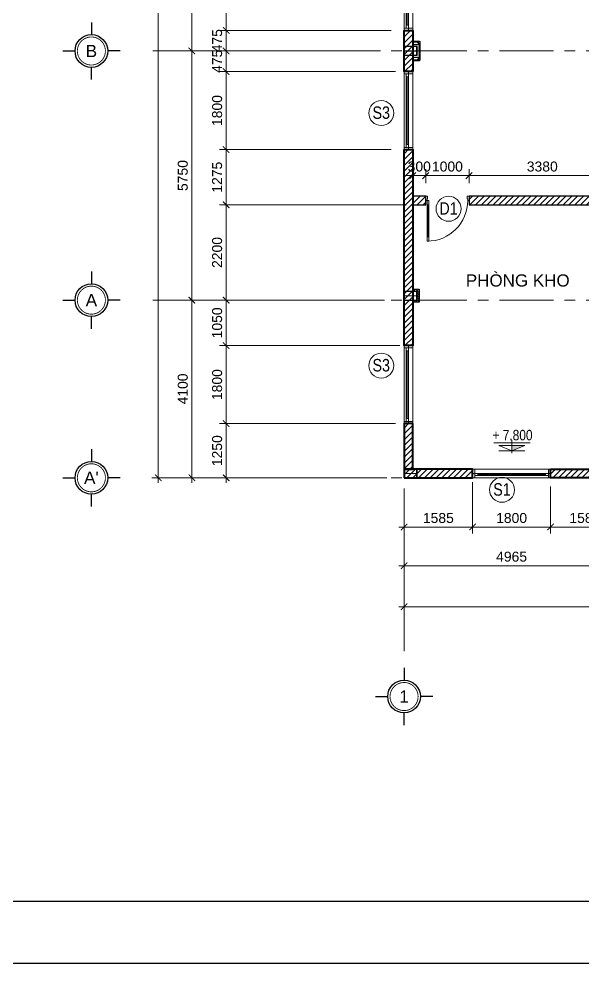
# Model space of a CAD drawing. Header units: millimetres. Extents: x 886808 to 1650903, y -1008069 to 230892.
# Drawn here: x 926097 to 939122, y -518690 to -496899 of the extents above; entities that cross this region are included whole.
import ezdxf
from ezdxf.enums import TextEntityAlignment as Align
from ezdxf.xclip import XClip

# ---------------------------------------------------------------- set-up
doc = ezdxf.new("R2010")
doc.units = ezdxf.units.MM
doc.header["$XCLIPFRAME"] = 0
for name, pattern in [('CENTER', [2, 1.25, -0.25, 0.25, -0.25]), ('CENTER2', [28.575, 19.05, -3.175, 3.175, -3.175]), ('CONTINOUS', [0])]:
    doc.linetypes.add(name, pattern=pattern)
doc.layers.get('0').update_dxf_attribs({"lineweight": 0})
for name, color, linetype, lineweight in [('01- NET TUONG- 242', 242, 'Continuous', 40), ('03- Net Cua- 153', 153, 'Continuous', 9), ('06-Dim', 250, 'Continuous', 0), ('8l NET TO', 8, 'Continuous', 9), ('A-GLAZ-CURT', 52, 'Continuous', 5), ('A-Wall', 113, 'Continuous', 30), ('A_Dim', 8, 'Continuous', 5), ('ADP_007_text', 7, 'Continuous', 15), ('ADP_137_symbol', 137, 'Continuous', 9), ('DS_Dim', 8, 'Continuous', 0), ('HACTH', 8, 'Continuous', 0), ('net truc', 250, 'CENTER2', 5), ('net vl', 33, 'Continuous', 5), ('Text', 250, 'Continuous', 25), ('X-BT-MB-F1$0$SP-CỬA', 157, 'Continuous', 0)]:
    doc.layers.add(name, color=color, linetype=linetype, lineweight=lineweight)
doc.styles.add('ADP_HC_vni_HC', font='')
doc.styles.add('Arial', font='arial.ttf', dxfattribs={"height": 253.361452})
doc.styles.add('OBAYASHI', font='ARIALN.TTF')
doc.styles.add('Roof Fl type B$0$GHICHUTHUONG', font='arial.ttf', dxfattribs={"width": 0.8})
doc.styles.add('TIÊU ĐỀ', font='arial.ttf', dxfattribs={"height": 230})
doc.styles.add('TRUNG TIN', font='')
doc.styles.get('ADP_HC_vni_HC').set_extended_font_data('VNI-Helve-Condense')
doc.styles.get('TRUNG TIN').set_extended_font_data('VNI-Helve-Condense')
doc.dimstyles.new('1-100', dxfattribs={"dimtxt": 230, "dimasz": 150, "dimexe": 150, "dimexo": 300, "dimgap": 90, "dimtad": 1, "dimdec": 0, "dimrnd": 5, "dimzin": 0, "dimtxsty": 'TIÊU ĐỀ', "dimblk": 'ARCHTICK', "dimcen": 100, "dimdle": 120, "dimclrd": 256, "dimclre": 256, "dimclrt": 2, "dimadec": 0, "dimazin": 0, "dimtfac": 1, "dimtdec": 0, "dimtix": 1, "dimtmove": 1, "dimatfit": 3, "dimldrblk": 'OPEN30', "dimfxl": 900, "dimtolj": 1, "dimtzin": 0, "dimlwd": 13, "dimlwe": 13, "dimarcsym": 1})

# ---------------------------------------------------------------- blocks, each defined once
blk = doc.blocks.new('*U900')
for p, q in [((0, 7), (0, 4)), ((-7, 0), (-4, 0)), ((7, 0), (4, 0)), ((0, -7), (0, -4))]:
    blk.add_line(p, q)
blk.add_circle((0, 0), 4)
at = {"layer": 'net truc', "color": 4, "linetype": 'CONTINOUS', "ltscale": 0.08, "const_width": 0.208}
blk.add_lwpolyline([(3.43, -0.02, 0.414214), (0.02, 3.43, 2.414214), (3.43, -0.02, 0.24166)], format="xyb", dxfattribs=at)
at = {"color": 7, "style": 'Arial', "flags": 8}
blk.add_attdef('DETAIL#', text='', height=3, dxfattribs=at).set_placement((0, 0), align=Align.MIDDLE_CENTER)
blk = doc.blocks.new('TRUC KHU BEP')
at = {"layer": '8l NET TO', "color": 251, "linetype": 'CENTER', "ltscale": 1000, "true_color": 0x636466, "transparency": 33554636}
for p, q in [((70, -3999), (70, 41158)), ((-5729, 9850), (13215, 9850)), ((-5729, 4100), (13215, 4100)), ((-5729, 0), (13215, 0))]:
    blk.add_line(p, q, dxfattribs=at)
at = {"layer": 'Text', "transparency": 33554636, "xscale": 94.41941626506186, "yscale": 94.41941626506186, "zscale": 94.41941626506186}
for p, values in [((-7148, 9850), {'DETAIL#': 'B'}), ((-7148, 4100), {'DETAIL#': 'A'}), ((-7148, 0), {'DETAIL#': "A'"}), ((70, -5048), {'DETAIL#': '1'})]:
    blk.add_blockref('*U900', p, dxfattribs=at).add_auto_attribs(values)
blk = doc.blocks.new('_ArchTick')
at = {"color": 0, "linetype": 'ByBlock', "const_width": 0.15}
blk.add_lwpolyline([(-0.5, -0.5), (0.5, 0.5)], dxfattribs=at)
blk = doc.blocks.new('*D245')
at = {"layer": 'A_Dim', "lineweight": 13, "transparency": 16777216}
for p, q in [((930089, -507610), (930089, -503270)), ((934534, -503390), (929939, -503390)), ((934534, -507490), (929939, -507490))]:
    blk.add_line(p, q, dxfattribs=at)
at = {"layer": 'Defpoints', "color": 0, "transparency": 16777216}
for p in [(930089, -503390), (934834, -503390), (934834, -507490)]:
    blk.add_point(p, dxfattribs=at)
at = {"layer": 'A_Dim', "lineweight": 13, "transparency": 16777216, "xscale": 150, "yscale": 150, "zscale": 150}
for p, rotation in [((930089, -503390), 90), ((930089, -507490), 270)]:
    blk.add_blockref('_ArchTick', p, dxfattribs=dict(at, rotation=rotation))
at = {"layer": 'A_Dim', "color": 2, "transparency": 16777216, "insert": (929881, -505440), "char_height": 230, "attachment_point": 5, "rotation": 90, "style": 'TIÊU ĐỀ'}
blk.add_mtext('\\A1;4100', dxfattribs=at)
blk = doc.blocks.new('_Open30')
at = {"color": 0, "linetype": 'ByBlock', "lineweight": -2}
for p, q in [((-1, 0.27), (0, 0)), ((0, 0), (-1, -0.27)), ((0, 0), (-1, 0))]:
    blk.add_line(p, q, dxfattribs=at)
blk = doc.blocks.new('*D248')
at = {"layer": 'A_Dim', "lineweight": 13, "transparency": 16777216}
for p, q in [((934594, -470390), (929163, -470390)), ((929313, -470270), (929313, -507610)), ((934594, -507490), (929163, -507490))]:
    blk.add_line(p, q, dxfattribs=at)
at = {"layer": 'Defpoints', "color": 0, "transparency": 16777216}
for p in [(934894, -470390), (929313, -507490), (934894, -507490)]:
    blk.add_point(p, dxfattribs=at)
at = {"layer": 'A_Dim', "lineweight": 13, "transparency": 16777216, "xscale": 150, "yscale": 150, "zscale": 150}
for p, rotation in [((929313, -470390), 90), ((929313, -507490), 270)]:
    blk.add_blockref('_ArchTick', p, dxfattribs=dict(at, rotation=rotation))
at = {"layer": 'A_Dim', "color": 2, "transparency": 16777216, "insert": (929105, -488940), "char_height": 230, "attachment_point": 5, "rotation": 90, "style": 'TIÊU ĐỀ'}
blk.add_mtext('\\A1;37100', dxfattribs=at)
blk = doc.blocks.new('*D620')
at = {"layer": 'A_Dim', "lineweight": 13, "transparency": 16777216}
for p, q in [((934989, -507790), (934989, -510619)), ((965419, -508100), (965419, -510619)), ((934869, -510469), (965539, -510469))]:
    blk.add_line(p, q, dxfattribs=at)
at = {"layer": 'Defpoints', "color": 0, "transparency": 16777216}
for p in [(934989, -507490), (965419, -507800), (965419, -510469)]:
    blk.add_point(p, dxfattribs=at)
at = {"layer": 'A_Dim', "lineweight": 13, "transparency": 16777216, "xscale": 150, "yscale": 150, "zscale": 150, "rotation": 180}
blk.add_blockref('_ArchTick', (934989, -510469), dxfattribs=at)
at = {"layer": 'A_Dim', "lineweight": 13, "transparency": 16777216, "xscale": 150, "yscale": 150, "zscale": 150}
blk.add_blockref('_ArchTick', (965419, -510469), dxfattribs=at)
at = {"layer": 'A_Dim', "color": 2, "transparency": 16777216, "insert": (950204, -510261), "char_height": 230, "attachment_point": 5, "style": 'TIÊU ĐỀ'}
blk.add_mtext('\\A1;30430', dxfattribs=at)
blk = doc.blocks.new('*D251')
at = {"layer": 'A_Dim', "lineweight": 13, "transparency": 16777216}
for p, q in [((930089, -491770), (930089, -497760)), ((933357, -491890), (929939, -491890)), ((930982, -497640), (929939, -497640))]:
    blk.add_line(p, q, dxfattribs=at)
at = {"layer": 'Defpoints', "color": 0, "transparency": 16777216}
for p in [(933657, -491890), (930089, -497640), (931282, -497640)]:
    blk.add_point(p, dxfattribs=at)
at = {"layer": 'A_Dim', "lineweight": 13, "transparency": 16777216, "xscale": 150, "yscale": 150, "zscale": 150}
for p, rotation in [((930089, -491890), 90), ((930089, -497640), 270)]:
    blk.add_blockref('_ArchTick', p, dxfattribs=dict(at, rotation=rotation))
at = {"layer": 'A_Dim', "color": 2, "transparency": 16777216, "insert": (929881, -494765), "char_height": 230, "attachment_point": 5, "rotation": 90, "style": 'TIÊU ĐỀ'}
blk.add_mtext('\\A1;5750', dxfattribs=at)
blk = doc.blocks.new('cao độ')
at = {"layer": 'ADP_137_symbol'}
blk.add_hatch(color=0, dxfattribs=at).paths.add_polyline_path([(0, 1), (0, 0), (2.5, 1)])
at = {"layer": 'ADP_137_symbol', "color": 0}
for points in [[(0, 2), (0, -0.5)], [(-3.5, 1.5), (3.5, 1.5)], [(-2.5, 1), (2.5, 1), (0, 0), (-2.5, 1)], [(-2.5, 0), (2.5, 0)]]:
    blk.add_lwpolyline(points, dxfattribs=at)
at = {"layer": 'ADP_007_text', "style": 'ADP_HC_vni_HC'}
blk.add_attdef('A', (-3.75, 2), '', height=2, dxfattribs=at)
blk = doc.blocks.new('*U85')
at = {"color": 7, "ltscale": 5, "transparency": 33554636}
for p, q in [((-2000, 100), (-2000, -100)), ((-200, 100), (-200, -100))]:
    blk.add_line(p, q, dxfattribs=at)
at = {"color": 0, "ltscale": 40, "transparency": 33554636}
for p, q in [((-2000, 0), (-200, 0)), ((-200, -100), (-2000, -100))]:
    blk.add_line(p, q, dxfattribs=at)
at = {"ltscale": 40, "transparency": 33554636}
for p, q in [((-250, 100), (-1950, 100)), ((-320, -25), (-1880, -25)), ((-1880, -50), (-320, -50))]:
    blk.add_line(p, q, dxfattribs=at)
at = {"color": 0, "lineweight": -2, "transparency": 33554636}
for points in [[(-2000, 100), (-1950, 100), (-1950, -100), (-2000, -100)], [(-200, 100), (-250, 100), (-250, -100), (-200, -100)]]:
    blk.add_lwpolyline(points, close=True, dxfattribs=at)
at = {"ltscale": 40, "transparency": 33554636}
for points in [[(-1950, -50), (-1880, -50), (-1880, 0), (-1950, 0)], [(-320, -50), (-250, -50), (-250, 0), (-320, 0)], [(-1495, -25), (-1485, -25), (-1485, -50), (-1495, -50)], [(-1105, -25), (-1095, -25), (-1095, -50), (-1105, -50)], [(-715, -25), (-705, -25), (-705, -50), (-715, -50)]]:
    blk.add_lwpolyline(points, close=True, dxfattribs=at)
blk = doc.blocks.new('*U73')
at = {"layer": 'X-BT-MB-F1$0$SP-CỬA', "transparency": 33554636}
blk.add_line((-50, 100), (-50, 840), dxfattribs=at)
for points in [[(-30, 0), (-30, 940), (-70, 940), (-70, 0)], [(-30, 100), (-70, 100), (-70, 840), (-30, 840)], [(-1000, -100), (-960, -100), (-960, -40), (-970, -40), (-970, 0), (-1000, 0)], [(0, -100), (-40, -100), (-40, -40), (-30, -40), (-30, 0), (0, 0)]]:
    blk.add_lwpolyline(points, close=True, dxfattribs=at)
at = {"layer": 'X-BT-MB-F1$0$SP-CỬA', "ltscale": 100, "transparency": 33554636}
blk.add_arc((-30, 0), 940, 90, 180, dxfattribs=at)
blk = doc.blocks.new('*D1299')
at = {"layer": 'A_Dim', "lineweight": 13, "transparency": 16777216}
for p, q in [((932527, -497640), (929939, -497640)), ((930089, -503510), (930089, -497520)), ((932649, -503390), (929939, -503390))]:
    blk.add_line(p, q, dxfattribs=at)
at = {"layer": 'Defpoints', "color": 0, "transparency": 16777216}
for p in [(930089, -497640), (932827, -497640), (932949, -503390)]:
    blk.add_point(p, dxfattribs=at)
at = {"layer": 'A_Dim', "lineweight": 13, "transparency": 16777216, "xscale": 150, "yscale": 150, "zscale": 150}
for p, rotation in [((930089, -497640), 90), ((930089, -503390), 270)]:
    blk.add_blockref('_ArchTick', p, dxfattribs=dict(at, rotation=rotation))
at = {"layer": 'A_Dim', "color": 2, "transparency": 16777216, "insert": (929881, -500515), "char_height": 230, "attachment_point": 5, "rotation": 90, "style": 'TIÊU ĐỀ'}
blk.add_mtext('\\A1;5750', dxfattribs=at)
blk = doc.blocks.new('*U1454')
at = {"color": 7, "ltscale": 5, "transparency": 33554636}
for p, q in [((-2000, 100), (-2000, -100)), ((-200, 100), (-200, -100))]:
    blk.add_line(p, q, dxfattribs=at)
at = {"ltscale": 40, "transparency": 33554636}
for p, q in [((-250, 100), (-1950, 100)), ((-1880, 50), (-320, 50)), ((-320, 25), (-1880, 25))]:
    blk.add_line(p, q, dxfattribs=at)
at = {"color": 0, "ltscale": 40, "transparency": 33554636}
for p, q in [((-2000, 0), (-200, 0)), ((-200, -100), (-2000, -100))]:
    blk.add_line(p, q, dxfattribs=at)
at = {"color": 0, "lineweight": -2, "transparency": 33554636}
for points in [[(-2000, 100), (-1950, 100), (-1950, -100), (-2000, -100)], [(-200, 100), (-250, 100), (-250, -100), (-200, -100)]]:
    blk.add_lwpolyline(points, close=True, dxfattribs=at)
at = {"ltscale": 40, "transparency": 33554636}
for points in [[(-1950, 50), (-1880, 50), (-1880, 0), (-1950, 0)], [(-1495, 25), (-1485, 25), (-1485, 50), (-1495, 50)], [(-1105, 25), (-1095, 25), (-1095, 50), (-1105, 50)], [(-715, 25), (-705, 25), (-705, 50), (-715, 50)], [(-320, 50), (-250, 50), (-250, 0), (-320, 0)]]:
    blk.add_lwpolyline(points, close=True, dxfattribs=at)
blk = doc.blocks.new('so thu tu bac thang')
at = {"ltscale": 300}
blk.add_circle((37.7, 0), 125, dxfattribs=at)
at = {"style": 'OBAYASHI'}
blk.add_attdef('SO_THU_TU_BAC_THANG', (-91.5, -138.5), '', height=300, dxfattribs=at)
blk = doc.blocks.new('A$C0DD655ED')
at = {"layer": 'A_Dim', "transparency": 33554636}
h = blk.add_hatch(dxfattribs=at)
h.set_pattern_fill('ANGLE', color=256)
h.set_pattern_definition([(0, (4687050.9006, -31895392.7794), (0, 6.985), [5.08, -1.905]), (90, (4687050.9006, -31895392.7794), (-6.985, 4e-16), [5.08, -1.905])])
h.paths.add_polyline_path([(25, 375), (425, 375), (425, 75), (25, 75)])
h.paths.add_polyline_path([(75, 325), (375, 325), (375, 125), (75, 125)], flags=16)
at = {"layer": '03- Net Cua- 153', "linetype": 'Continuous', "transparency": 33554636}
for p, q in [((125, 442), (125, 450)), ((125, 442), (125, 450)), ((128, 442), (128, 450)), ((128, 442), (128, 450)), ((322, 442), (322, 450)), ((322, 442), (322, 450)), ((325, 442), (325, 450)), ((325, 442), (325, 450)), ((442, 325), (450, 325)), ((442, 322), (450, 322)), ((125, 8), (125, 0)), ((125, 8), (125, 0)), ((128, 8), (128, 0)), ((128, 8), (128, 0)), ((322, 8), (322, 0)), ((322, 8), (322, 0)), ((325, 8), (325, 0)), ((325, 8), (325, 0)), ((442, 128), (450, 128)), ((442, 125), (450, 125))]:
    blk.add_line(p, q, dxfattribs=at)
for points in [[(30, 0), (420, 0, 0.414214), (450, 30), (450, 420, 0.414214), (420, 450), (30, 450, 0.414214), (0, 420), (0, 30, 0.414214)], [(30, 8), (420, 8, 0.414214), (442, 30), (442, 420, 0.414214), (420, 442), (30, 442, 0.414214), (8, 420), (8, 30, 0.414214)]]:
    blk.add_lwpolyline(points, format="xyb", close=True, dxfattribs=at)
at = {"layer": 'A-GLAZ-CURT', "transparency": 33554636}
for points in [[(61, 442), (75, 442), (75, 428), (61, 428)], [(389, 442), (375, 442), (375, 428), (389, 428)], [(11, 389), (25, 389), (25, 375), (11, 375)], [(425, 389), (439, 389), (439, 375), (425, 375)], [(11, 75), (25, 75), (25, 61), (11, 61)], [(61, 8), (75, 8), (75, 22), (61, 22)], [(389, 8), (375, 8), (375, 22), (389, 22)], [(425, 75), (439, 75), (439, 61), (425, 61)]]:
    blk.add_lwpolyline(points, close=True, dxfattribs=at)
at = {"layer": 'A_Dim', "transparency": 33554636}
for points in [[(15, 389), (61, 438)], [(75, 428), (61, 442)], [(61, 428), (75, 442)], [(375, 428), (389, 442)], [(389, 428), (375, 442)], [(435, 389), (389, 438)], [(25, 375), (11, 389)], [(11, 375), (25, 389)], [(71, 428), (25, 379)], [(379, 428), (425, 379)], [(439, 375), (425, 389)], [(425, 375), (439, 389)], [(25, 61), (11, 75)], [(11, 61), (25, 75)], [(15, 61), (61, 12)], [(73, 20), (25, 71)], [(75, 22), (61, 8)], [(61, 22), (75, 8)], [(375, 22), (389, 8)], [(389, 22), (375, 8)], [(377, 20), (425, 71)], [(435, 61), (389, 12)], [(439, 61), (425, 75)], [(425, 61), (439, 75)]]:
    blk.add_lwpolyline(points, dxfattribs=at)
for points in [[(61, 442), (389, 442), (389, 428), (61, 428)], [(25, 61), (11, 61), (11, 389), (25, 389)], [(25, 375), (425, 375), (425, 75), (25, 75)], [(75, 325), (375, 325), (375, 125), (75, 125)], [(425, 61), (439, 61), (439, 389), (425, 389)], [(61, 8), (389, 8), (389, 22), (61, 22)]]:
    blk.add_lwpolyline(points, close=True, dxfattribs=at)
blk = doc.blocks.new('*D601')
at = {"layer": 'A_Dim', "lineweight": 13, "transparency": 16777216}
for p, q in [((934989, -508960), (934989, -509669)), ((939953, -508960), (939953, -509669)), ((940073, -509519), (934869, -509519))]:
    blk.add_line(p, q, dxfattribs=at)
at = {"layer": 'Defpoints', "color": 0, "transparency": 16777216}
for p in [(934989, -508660), (939953, -508660), (934989, -509519)]:
    blk.add_point(p, dxfattribs=at)
at = {"layer": 'A_Dim', "lineweight": 13, "transparency": 16777216, "xscale": 150, "yscale": 150, "zscale": 150, "rotation": 180}
blk.add_blockref('_ArchTick', (934989, -509519), dxfattribs=at)
at = {"layer": 'A_Dim', "lineweight": 13, "transparency": 16777216, "xscale": 150, "yscale": 150, "zscale": 150}
blk.add_blockref('_ArchTick', (939953, -509519), dxfattribs=at)
at = {"layer": 'A_Dim', "color": 2, "transparency": 16777216, "insert": (937471, -509311), "char_height": 230, "attachment_point": 5, "style": 'TIÊU ĐỀ'}
blk.add_mtext('\\A1;4965', dxfattribs=at)
blk = doc.blocks.new('*D1300')
at = {"layer": 'A_Dim', "lineweight": 13, "transparency": 16777216}
for p, q in [((930881, -507610), (930881, -506120)), ((934789, -506240), (930731, -506240)), ((934294, -507490), (930731, -507490))]:
    blk.add_line(p, q, dxfattribs=at)
at = {"layer": 'Defpoints', "color": 0, "transparency": 16777216}
for p in [(930881, -506240), (935089, -506240), (934594, -507490)]:
    blk.add_point(p, dxfattribs=at)
at = {"layer": 'A_Dim', "lineweight": 13, "transparency": 16777216, "xscale": 150, "yscale": 150, "zscale": 150}
for p, rotation in [((930881, -506240), 90), ((930881, -507490), 270)]:
    blk.add_blockref('_ArchTick', p, dxfattribs=dict(at, rotation=rotation))
at = {"layer": 'A_Dim', "color": 2, "transparency": 16777216, "insert": (930674, -506865), "char_height": 230, "attachment_point": 5, "rotation": 90, "style": 'TIÊU ĐỀ'}
blk.add_mtext('\\A1;1250', dxfattribs=at)
blk = doc.blocks.new('*D1301')
at = {"layer": 'A_Dim', "lineweight": 13, "transparency": 16777216}
for p, q in [((934889, -504440), (930731, -504440)), ((930881, -506360), (930881, -504320)), ((934789, -506240), (930731, -506240))]:
    blk.add_line(p, q, dxfattribs=at)
at = {"layer": 'Defpoints', "color": 0, "transparency": 16777216}
for p in [(930881, -504440), (935189, -504440), (935089, -506240)]:
    blk.add_point(p, dxfattribs=at)
at = {"layer": 'A_Dim', "lineweight": 13, "transparency": 16777216, "xscale": 150, "yscale": 150, "zscale": 150}
for p, rotation in [((930881, -504440), 90), ((930881, -506240), 270)]:
    blk.add_blockref('_ArchTick', p, dxfattribs=dict(at, rotation=rotation))
at = {"layer": 'A_Dim', "color": 2, "transparency": 16777216, "insert": (930674, -505340), "char_height": 230, "attachment_point": 5, "rotation": 90, "style": 'TIÊU ĐỀ'}
blk.add_mtext('\\A1;1800', dxfattribs=at)
blk = doc.blocks.new('*D1302')
at = {"layer": 'A_Dim', "lineweight": 13, "transparency": 16777216}
for p, q in [((930881, -504560), (930881, -503270)), ((933964, -503390), (930731, -503390)), ((934889, -504440), (930731, -504440))]:
    blk.add_line(p, q, dxfattribs=at)
at = {"layer": 'Defpoints', "color": 0, "transparency": 16777216}
for p in [(930881, -503390), (934264, -503390), (935189, -504440)]:
    blk.add_point(p, dxfattribs=at)
at = {"layer": 'A_Dim', "lineweight": 13, "transparency": 16777216, "xscale": 150, "yscale": 150, "zscale": 150}
for p, rotation in [((930881, -503390), 90), ((930881, -504440), 270)]:
    blk.add_blockref('_ArchTick', p, dxfattribs=dict(at, rotation=rotation))
at = {"layer": 'A_Dim', "color": 2, "transparency": 16777216, "insert": (930674, -503915), "char_height": 230, "attachment_point": 5, "rotation": 90, "style": 'TIÊU ĐỀ'}
blk.add_mtext('\\A1;1050', dxfattribs=at)
blk = doc.blocks.new('*D1303')
at = {"layer": 'A_Dim', "lineweight": 13, "transparency": 16777216}
for p, q in [((930881, -503510), (930881, -501070)), ((935039, -501190), (930731, -501190)), ((933964, -503390), (930731, -503390))]:
    blk.add_line(p, q, dxfattribs=at)
at = {"layer": 'Defpoints', "color": 0, "transparency": 16777216}
for p in [(930881, -501190), (935339, -501190), (934264, -503390)]:
    blk.add_point(p, dxfattribs=at)
at = {"layer": 'A_Dim', "lineweight": 13, "transparency": 16777216, "xscale": 150, "yscale": 150, "zscale": 150}
for p, rotation in [((930881, -501190), 90), ((930881, -503390), 270)]:
    blk.add_blockref('_ArchTick', p, dxfattribs=dict(at, rotation=rotation))
at = {"layer": 'A_Dim', "color": 2, "transparency": 16777216, "insert": (930674, -502290), "char_height": 230, "attachment_point": 5, "rotation": 90, "style": 'TIÊU ĐỀ'}
blk.add_mtext('\\A1;2200', dxfattribs=at)
blk = doc.blocks.new('*D1304')
at = {"layer": 'A_Dim', "lineweight": 13, "transparency": 16777216}
for p, q in [((930881, -501310), (930881, -499795)), ((934689, -499915), (930731, -499915)), ((935039, -501190), (930731, -501190))]:
    blk.add_line(p, q, dxfattribs=at)
at = {"layer": 'Defpoints', "color": 0, "transparency": 16777216}
for p in [(930881, -499915), (934989, -499915), (935339, -501190)]:
    blk.add_point(p, dxfattribs=at)
at = {"layer": 'A_Dim', "lineweight": 13, "transparency": 16777216, "xscale": 150, "yscale": 150, "zscale": 150}
for p, rotation in [((930881, -499915), 90), ((930881, -501190), 270)]:
    blk.add_blockref('_ArchTick', p, dxfattribs=dict(at, rotation=rotation))
at = {"layer": 'A_Dim', "color": 2, "transparency": 16777216, "insert": (930674, -500553), "char_height": 230, "attachment_point": 5, "rotation": 90, "style": 'TIÊU ĐỀ'}
blk.add_mtext('\\A1;1275', dxfattribs=at)
blk = doc.blocks.new('*D1305')
at = {"layer": 'A_Dim', "lineweight": 13, "transparency": 16777216}
for p, q in [((934789, -498115), (930731, -498115)), ((930881, -500035), (930881, -497995)), ((934689, -499915), (930731, -499915))]:
    blk.add_line(p, q, dxfattribs=at)
at = {"layer": 'Defpoints', "color": 0, "transparency": 16777216}
for p in [(930881, -498115), (935089, -498115), (934989, -499915)]:
    blk.add_point(p, dxfattribs=at)
at = {"layer": 'A_Dim', "lineweight": 13, "transparency": 16777216, "xscale": 150, "yscale": 150, "zscale": 150}
for p, rotation in [((930881, -498115), 90), ((930881, -499915), 270)]:
    blk.add_blockref('_ArchTick', p, dxfattribs=dict(at, rotation=rotation))
at = {"layer": 'A_Dim', "color": 2, "transparency": 16777216, "insert": (930674, -499015), "char_height": 230, "attachment_point": 5, "rotation": 90, "style": 'TIÊU ĐỀ'}
blk.add_mtext('\\A1;1800', dxfattribs=at)
blk = doc.blocks.new('*D1306')
at = {"layer": 'A_Dim', "lineweight": 13, "transparency": 16777216}
for p, q in [((934443, -497640), (930731, -497640)), ((930881, -497640), (930881, -497490)), ((930881, -498115), (930881, -497640)), ((934789, -498115), (930731, -498115)), ((930881, -498115), (930881, -498265))]:
    blk.add_line(p, q, dxfattribs=at)
at = {"layer": 'Defpoints', "color": 0, "transparency": 16777216}
for p in [(930881, -497640), (934743, -497640), (935089, -498115)]:
    blk.add_point(p, dxfattribs=at)
at = {"layer": 'A_Dim', "lineweight": 13, "transparency": 16777216, "xscale": 150, "yscale": 150, "zscale": 150}
for p, rotation in [((930881, -497640), 270), ((930881, -498115), 90)]:
    blk.add_blockref('_ArchTick', p, dxfattribs=dict(at, rotation=rotation))
at = {"layer": 'A_Dim', "color": 2, "transparency": 16777216, "insert": (930674, -497878), "char_height": 230, "attachment_point": 5, "rotation": 90, "style": 'TIÊU ĐỀ'}
blk.add_mtext('\\A1;475', dxfattribs=at)
blk = doc.blocks.new('*D1307')
at = {"layer": 'A_Dim', "lineweight": 13, "transparency": 16777216}
for p, q in [((930881, -497165), (930881, -497015)), ((934689, -497165), (930731, -497165)), ((930881, -497640), (930881, -497165)), ((934443, -497640), (930731, -497640)), ((930881, -497640), (930881, -497790))]:
    blk.add_line(p, q, dxfattribs=at)
at = {"layer": 'Defpoints', "color": 0, "transparency": 16777216}
for p in [(930881, -497165), (934989, -497165), (934743, -497640)]:
    blk.add_point(p, dxfattribs=at)
at = {"layer": 'A_Dim', "lineweight": 13, "transparency": 16777216, "xscale": 150, "yscale": 150, "zscale": 150}
for p, rotation in [((930881, -497165), 270), ((930881, -497640), 90)]:
    blk.add_blockref('_ArchTick', p, dxfattribs=dict(at, rotation=rotation))
at = {"layer": 'A_Dim', "color": 2, "transparency": 16777216, "insert": (930674, -497403), "char_height": 230, "attachment_point": 5, "rotation": 90, "style": 'TIÊU ĐỀ'}
blk.add_mtext('\\A1;475', dxfattribs=at)
blk = doc.blocks.new('*D1308')
at = {"layer": 'A_Dim', "lineweight": 13, "transparency": 16777216}
for p, q in [((930881, -497285), (930881, -495245)), ((934889, -495365), (930731, -495365)), ((934689, -497165), (930731, -497165))]:
    blk.add_line(p, q, dxfattribs=at)
at = {"layer": 'Defpoints', "color": 0, "transparency": 16777216}
for p in [(930881, -495365), (935189, -495365), (934989, -497165)]:
    blk.add_point(p, dxfattribs=at)
at = {"layer": 'A_Dim', "lineweight": 13, "transparency": 16777216, "xscale": 150, "yscale": 150, "zscale": 150}
for p, rotation in [((930881, -495365), 90), ((930881, -497165), 270)]:
    blk.add_blockref('_ArchTick', p, dxfattribs=dict(at, rotation=rotation))
at = {"layer": 'A_Dim', "color": 2, "transparency": 16777216, "insert": (930674, -496265), "char_height": 230, "attachment_point": 5, "rotation": 90, "style": 'TIÊU ĐỀ'}
blk.add_mtext('\\A1;1800', dxfattribs=at)
blk = doc.blocks.new('*D1354')
at = {"layer": 'A_Dim', "lineweight": 13, "transparency": 16777216}
for p, q in [((936571, -507590), (936571, -508776)), ((934869, -508626), (936691, -508626)), ((934989, -508716), (934989, -508776))]:
    blk.add_line(p, q, dxfattribs=at)
at = {"layer": 'Defpoints', "color": 0, "transparency": 16777216}
for p in [(936571, -507290), (934989, -508416), (936571, -508626)]:
    blk.add_point(p, dxfattribs=at)
at = {"layer": 'A_Dim', "lineweight": 13, "transparency": 16777216, "xscale": 150, "yscale": 150, "zscale": 150, "rotation": 180}
blk.add_blockref('_ArchTick', (934989, -508626), dxfattribs=at)
at = {"layer": 'A_Dim', "lineweight": 13, "transparency": 16777216, "xscale": 150, "yscale": 150, "zscale": 150}
blk.add_blockref('_ArchTick', (936571, -508626), dxfattribs=at)
at = {"layer": 'A_Dim', "color": 2, "transparency": 16777216, "insert": (935780, -508419), "char_height": 230, "attachment_point": 5, "style": 'TIÊU ĐỀ'}
blk.add_mtext('\\A1;1585', dxfattribs=at)
blk = doc.blocks.new('*D1355')
at = {"layer": 'A_Dim', "lineweight": 13, "transparency": 16777216}
for p, q in [((936571, -507590), (936571, -508776)), ((938371, -507690), (938371, -508776)), ((936451, -508626), (938491, -508626))]:
    blk.add_line(p, q, dxfattribs=at)
at = {"layer": 'Defpoints', "color": 0, "transparency": 16777216}
for p in [(936571, -507290), (938371, -507390), (938371, -508626)]:
    blk.add_point(p, dxfattribs=at)
at = {"layer": 'A_Dim', "lineweight": 13, "transparency": 16777216, "xscale": 150, "yscale": 150, "zscale": 150, "rotation": 180}
blk.add_blockref('_ArchTick', (936571, -508626), dxfattribs=at)
at = {"layer": 'A_Dim', "lineweight": 13, "transparency": 16777216, "xscale": 150, "yscale": 150, "zscale": 150}
blk.add_blockref('_ArchTick', (938371, -508626), dxfattribs=at)
at = {"layer": 'A_Dim', "color": 2, "transparency": 16777216, "insert": (937471, -508419), "char_height": 230, "attachment_point": 5, "style": 'TIÊU ĐỀ'}
blk.add_mtext('\\A1;1800', dxfattribs=at)
blk = doc.blocks.new('*D1356')
at = {"layer": 'A_Dim', "lineweight": 13, "transparency": 16777216}
for p, q in [((938371, -507690), (938371, -508776)), ((939953, -508174), (939953, -508776)), ((938251, -508626), (940073, -508626))]:
    blk.add_line(p, q, dxfattribs=at)
at = {"layer": 'Defpoints', "color": 0, "transparency": 16777216}
for p in [(938371, -507390), (939953, -507874), (939953, -508626)]:
    blk.add_point(p, dxfattribs=at)
at = {"layer": 'A_Dim', "lineweight": 13, "transparency": 16777216, "xscale": 150, "yscale": 150, "zscale": 150, "rotation": 180}
blk.add_blockref('_ArchTick', (938371, -508626), dxfattribs=at)
at = {"layer": 'A_Dim', "lineweight": 13, "transparency": 16777216, "xscale": 150, "yscale": 150, "zscale": 150}
blk.add_blockref('_ArchTick', (939953, -508626), dxfattribs=at)
at = {"layer": 'A_Dim', "color": 2, "transparency": 16777216, "insert": (939162, -508419), "char_height": 230, "attachment_point": 5, "style": 'TIÊU ĐỀ'}
blk.add_mtext('\\A1;1580', dxfattribs=at)
blk = doc.blocks.new('*D1371')
at = {"layer": 'A_Dim', "lineweight": 13, "transparency": 16777216}
for p, q in [((935189, -500516), (935039, -500516)), ((935189, -500358), (935189, -500366)), ((935189, -500516), (935489, -500516)), ((935489, -500690), (935489, -500366)), ((935489, -500516), (935639, -500516))]:
    blk.add_line(p, q, dxfattribs=at)
at = {"layer": 'Defpoints', "color": 0, "transparency": 16777216}
for p in [(935489, -500516), (935189, -500658), (935489, -500990, 0)]:
    blk.add_point(p, dxfattribs=at)
at = {"layer": 'A_Dim', "lineweight": 13, "transparency": 16777216, "xscale": 150, "yscale": 150, "zscale": 150}
blk.add_blockref('_ArchTick', (935189, -500516), dxfattribs=at)
at = {"layer": 'A_Dim', "lineweight": 13, "transparency": 16777216, "xscale": 150, "yscale": 150, "zscale": 150, "rotation": 180}
blk.add_blockref('_ArchTick', (935489, -500516), dxfattribs=at)
at = {"layer": 'A_Dim', "color": 2, "transparency": 16777216, "insert": (935339, -500308), "char_height": 230, "attachment_point": 5, "style": 'TIÊU ĐỀ'}
blk.add_mtext('\\A1;300', dxfattribs=at)
blk = doc.blocks.new('*D1372')
at = {"layer": 'A_Dim', "lineweight": 13, "transparency": 16777216}
for p, q in [((935369, -500516), (936609, -500516)), ((935489, -500690), (935489, -500366)), ((936489, -500690), (936489, -500366))]:
    blk.add_line(p, q, dxfattribs=at)
at = {"layer": 'Defpoints', "color": 0, "transparency": 16777216}
for p in [(936489, -500516), (935489, -500990, 0), (936489, -500990)]:
    blk.add_point(p, dxfattribs=at)
at = {"layer": 'A_Dim', "lineweight": 13, "transparency": 16777216, "xscale": 150, "yscale": 150, "zscale": 150, "rotation": 180}
blk.add_blockref('_ArchTick', (935489, -500516), dxfattribs=at)
at = {"layer": 'A_Dim', "lineweight": 13, "transparency": 16777216, "xscale": 150, "yscale": 150, "zscale": 150}
blk.add_blockref('_ArchTick', (936489, -500516), dxfattribs=at)
at = {"layer": 'A_Dim', "color": 2, "transparency": 16777216, "insert": (935989, -500308), "char_height": 230, "attachment_point": 5, "style": 'TIÊU ĐỀ'}
blk.add_mtext('\\A1;1000', dxfattribs=at)
blk = doc.blocks.new('*D1373')
at = {"layer": 'A_Dim', "lineweight": 13, "transparency": 16777216}
for p, q in [((936369, -500516), (939989, -500516)), ((936489, -500690), (936489, -500366)), ((939869, -500790), (939869, -500366))]:
    blk.add_line(p, q, dxfattribs=at)
at = {"layer": 'Defpoints', "color": 0, "transparency": 16777216}
for p in [(939869, -500516), (936489, -500990), (939869, -501090)]:
    blk.add_point(p, dxfattribs=at)
at = {"layer": 'A_Dim', "lineweight": 13, "transparency": 16777216, "xscale": 150, "yscale": 150, "zscale": 150, "rotation": 180}
blk.add_blockref('_ArchTick', (936489, -500516), dxfattribs=at)
at = {"layer": 'A_Dim', "lineweight": 13, "transparency": 16777216, "xscale": 150, "yscale": 150, "zscale": 150}
blk.add_blockref('_ArchTick', (939869, -500516), dxfattribs=at)
at = {"layer": 'A_Dim', "color": 2, "transparency": 16777216, "insert": (938179, -500308), "char_height": 230, "attachment_point": 5, "style": 'TIÊU ĐỀ'}
blk.add_mtext('\\A1;3380', dxfattribs=at)
blk = doc.blocks.new('cc')
at = {"layer": 'A-GLAZ-CURT', "transparency": 33554636}
blk.add_lwpolyline([(222569, 39756), (222287, 39756), (222287, 39659), (222278, 39659), (222278, 39859), (222287, 39859), (222287, 39762), (222569, 39762), (222569, 39859), (222578, 39859), (222578, 39659), (222569, 39659)], close=True, dxfattribs=at)
at = {"layer": 'A-Wall', "transparency": 33554636}
blk.add_lwpolyline([(222278, 39659), (222578, 39659), (222578, 39859), (222278, 39859)], close=True, dxfattribs=at)

msp = doc.modelspace()

# ---------------------------------------------------------------- hatches: boundary and pattern name
at = {"layer": 'A_Dim', "transparency": 33554534}
h = msp.add_hatch(dxfattribs=at)
h.set_pattern_fill('ANSI31', color=256, scale=300, angle=-90)
h.set_pattern_definition([(315, (956718.38, 930095.553), (26.5165043, 26.5165043), [])])
h.paths.add_polyline_path([(935188.3, -503390.1), (935288.6, -503390.1), (935288.6, -503190.1), (935188.3, -503190.1), (935188.3, -503140.1), (935338.6, -503140.1), (935338.6, -503440.1), (935188.3, -503440.1)])

# ---------------------------------------------------------------- linework, layer by layer
at = {"layer": '01- NET TUONG- 242', "transparency": 33554636}
for points in [[(935188.6, -498115.1), (934988.6, -498115.1), (934988.6, -497165.1), (935188.6, -497165.1)], [(934988.6, -499915.1), (935188.6, -499915.1), (935188.6, -504440.1), (934988.6, -504440.1)], [(935188.6, -506240.1), (934988.6, -506240.1), (934988.6, -507290.1), (935188.6, -507290.1)], [(934988.6, -507490.1), (936571.1, -507490.1), (936571.1, -507290.1), (934988.6, -507290.1)], [(938371.1, -507290.1), (941636, -507290.1), (941636, -507490.1), (938371.1, -507490.1)]]:
    msp.add_lwpolyline(points, close=True, dxfattribs=at)
at = {"layer": 'A-Wall', "linetype": 'Continuous', "transparency": 33554636}
msp.add_line((998270.2, -517271.1), (918816.7, -517271.1), dxfattribs=at)
at = {"layer": 'A-Wall', "transparency": 33554636, "elevation": 0}
msp.add_lwpolyline([(935488.6, -500990.1), (935188.6, -500990.1), (935188.6, -501190.1), (935488.6, -501190.1)], close=True, dxfattribs=at)
at = {"layer": 'A-Wall', "transparency": 33554636}
for points in [[(939868.6, -501190.2), (939868.6, -500990.2), (936488.6, -500990.2), (936488.6, -501190.2)], [(935188.3, -503390.1), (935288.6, -503390.1), (935288.6, -503190.1), (935188.3, -503190.1), (935188.3, -503140.1), (935338.6, -503140.1), (935338.6, -503440.1), (935188.3, -503440.1)]]:
    msp.add_lwpolyline(points, close=True, dxfattribs=at)
at = {"layer": 'Defpoints', "transparency": 33554636}
msp.add_lwpolyline([(915979, -518689.9), (999689.1, -518689.9), (999689.1, -459495), (915979, -459495)], close=True, dxfattribs=at)

# ---------------------------------------------------------------- block references
at = {"transparency": 33554636}
msp.add_blockref('TRUC KHU BEP', (934918.6, -507490.1), dxfattribs=at)
ref = msp.add_blockref('so thu tu bac thang', (934549.4, -499072.5), dxfattribs=dict(at, xscale=-2.304000000003725, yscale=2.304000000003725, zscale=2.304, rotation=359.9999999985525))
ref.add_attrib('SO_THU_TU_BAC_THANG', 'S3', dxfattribs={"height": 288, "style": 'TRUNG TIN'}).set_placement((934461.7, -499207.4), align=Align.CENTER)
ref = msp.add_blockref('so thu tu bac thang', (936102.1, -501282.3), dxfattribs=dict(at, xscale=-2.304000000003725, yscale=2.304000000003725, zscale=2.304, rotation=359.9999999985525))
ref.add_attrib('SO_THU_TU_BAC_THANG', 'D1', dxfattribs={"height": 288, "style": 'TRUNG TIN'}).set_placement((936014.4, -501417.2), align=Align.CENTER)
ref = msp.add_blockref('so thu tu bac thang', (934549.4, -504901.1), dxfattribs=dict(at, xscale=-2.304000000003725, yscale=2.304000000003725, zscale=2.304, rotation=359.9999999985525))
ref.add_attrib('SO_THU_TU_BAC_THANG', 'S3', dxfattribs={"height": 288, "style": 'TRUNG TIN'}).set_placement((934461.7, -505036), align=Align.CENTER)
ref = msp.add_blockref('so thu tu bac thang', (937336.7, -507767.6), dxfattribs=dict(at, xscale=-2.304000000003725, yscale=2.304000000003725, zscale=2.304, rotation=359.9999999985525))
ref.add_attrib('SO_THU_TU_BAC_THANG', 'S1', dxfattribs={"height": 288, "style": 'TRUNG TIN'}).set_placement((937248.9, -507902.5), align=Align.CENTER)
at = {"layer": '03- Net Cua- 153', "linetype": 'Continuous', "transparency": 33554636, "xscale": -1, "rotation": 90}
for p in [(935088.6, -497365.1), (935088.6, -500115.1), (935088.6, -506440.1)]:
    msp.add_blockref('*U1454', p, dxfattribs=at)
at = {"layer": '03- Net Cua- 153', "linetype": 'Continuous', "transparency": 33554636, "xscale": -1}
msp.add_blockref('*U85', (936371.1, -507390.1), dxfattribs=at)
at = {"layer": '06-Dim', "ltscale": 50, "transparency": 33554636, "xscale": 120, "yscale": 120, "zscale": 120}
msp.add_blockref('cao độ', (937479.9, -506864.7), dxfattribs=at).add_auto_attribs({'A': '+ 7.800'})
at = {"layer": 'A_Dim', "transparency": 33554636}
ref = msp.add_blockref('A$C0DD655ED', (934913.6, -497865.1), dxfattribs=at)
XClip(ref).set_block_clipping_path([(275.000117453, -0.0001329817), (524.8296792391, 486.8069943852)])
at = {"layer": 'DS_Dim', "transparency": 33554636}
for p in [(712710.3, -537399.1), (712710.3, -543049.1), (712710.3, -547149.1)]:
    msp.add_blockref('cc', p, dxfattribs=at)
at = {"layer": 'net vl', "ltscale": 300, "transparency": 33554636, "extrusion": (-4.10546e-11, -1.99684e-08, -1), "xscale": -1, "rotation": 179.9989754496608}
msp.add_blockref('*U73', (-935488.6, -501090.1, 0), dxfattribs=at)

# ---------------------------------------------------------------- dimensions: what is measured, and where the dimension line sits
at = {"layer": 'A_Dim', "transparency": 33554636}
for base, p1, p2, picture, middle in [((929312.6, -507490.1), (934893.6, -470390.1), (934893.6, -507490.1), '*D248', (929105.1, -488940.1)), ((930088.6, -497640.1), (933656.6, -491890.1), (931282, -497640.1), '*D251', (929881.2, -494765.1)), ((930088.6, -503390.1), (934833.5, -507490.1), (934833.5, -503390.1), '*D245', (929881.2, -505440.1))]:
    dim = msp.add_linear_dim(base=base, p1=p1, p2=p2, angle=90, dimstyle='1-100', override={"dimscale": 1}, dxfattribs=at)
    dim.commit()
    dim.dimension.update_dxf_attribs({"geometry": picture, "text_midpoint": middle})
at = {"layer": 'A_Dim'}
for base, p1, p2, picture, middle in [((930881, -495365.1), (934988.6, -497165.1), (935188.6, -495365.1), '*D1308', (930673.6, -496265.1)), ((930881, -497165.1), (934743, -497640.1), (934988.6, -497165.1), '*D1307', (930674, -497402.6)), ((930881, -497640.1), (935088.6, -498115.1), (934743, -497640.1), '*D1306', (930674, -497877.6)), ((930881, -498115.1), (934988.6, -499915.1), (935088.6, -498115.1), '*D1305', (930673.6, -499015.1)), ((930881, -499915.1), (935338.6, -501190.1), (934988.6, -499915.1), '*D1304', (930673.6, -500552.6)), ((930881, -501190.1), (934263.5, -503390.1), (935338.6, -501190.1), '*D1303', (930673.6, -502290.1)), ((930881, -503390.1), (935188.6, -504440.1), (934263.5, -503390.1), '*D1302', (930673.6, -503915.1)), ((930881, -504440.1), (935088.6, -506240.1), (935188.6, -504440.1), '*D1301', (930673.6, -505340.1)), ((930881, -506240.1), (934593.6, -507490.1), (935088.6, -506240.1), '*D1300', (930673.6, -506865.1))]:
    dim = msp.add_linear_dim(base=base, p1=p1, p2=p2, angle=90, dimstyle='1-100', dxfattribs=at)
    dim.commit()
    dim.dimension.update_dxf_attribs({"geometry": picture, "text_midpoint": middle})
at = {"layer": 'A_Dim', "transparency": 33554636}
dim = msp.add_linear_dim(base=(930088.6, -497640.1), p1=(932948.5, -503390.1), p2=(932826.7, -497640.1), angle=90, dimstyle='1-100', dxfattribs=at)
dim.commit()
dim.dimension.update_dxf_attribs({"geometry": '*D1299', "text_midpoint": (929881.2, -500515.1)})
at = {"layer": 'A_Dim'}
for base, p1, p2, picture, middle in [((935488.6, -500515.5), (935188.6, -500657.5), (935488.6, -500990.1, 0), '*D1371', (935338.6, -500308)), ((936488.6, -500515.5), (935488.6, -500990.1, 0), (936488.6, -500990.1), '*D1372', (935988.6, -500308.1)), ((939868.6, -500515.5), (936488.6, -500990.1), (939868.6, -501090.2), '*D1373', (938178.6, -500308)), ((936571.1488, -508626.5), (934988.5875, -508415.5), (936571.1488, -507290.1496), '*D1354', (935779.8681, -508419.0682)), ((938371.1, -508626.5), (936571.1, -507290.1), (938371.1, -507390.1), '*D1355', (937471.1, -508419.1)), ((939953.3, -508626.5), (938371.1, -507390.1), (939953.3, -507874), '*D1356', (939162.2, -508419.1))]:
    dim = msp.add_linear_dim(base=base, p1=p1, p2=p2, dimstyle='1-100', dxfattribs=at)
    dim.commit()
    dim.dimension.update_dxf_attribs({"geometry": picture, "text_midpoint": middle})
at = {"layer": 'A_Dim', "transparency": 33554636}
dim = msp.add_linear_dim(base=(965418.6, -510468.9), p1=(934988.6, -507490.1), p2=(965418.6, -507800.4), dimstyle='1-100', override={"dimscale": 1}, dxfattribs=at)
dim.commit()
dim.dimension.update_dxf_attribs({"geometry": '*D620', "text_midpoint": (950203.6, -510261.4)})
dim = msp.add_linear_dim(base=(934988.6, -509518.7), p1=(939953.3, -508659.7), p2=(934988.6, -508659.7), dimstyle='1-100', dxfattribs=at)
dim.commit()
dim.dimension.update_dxf_attribs({"geometry": '*D601', "text_midpoint": (937471, -509311.3)})

# ---------------------------------------------------------------- next in the draw order: texts
at = {"layer": 'net vl', "ltscale": 300, "transparency": 33554636, "insert": (937613.1, -502937.7), "char_height": 280.709, "attachment_point": 5, "style": 'Roof Fl type B$0$GHICHUTHUONG', "bg_fill": 2}
msp.add_mtext('{\\W1;PHÒNG KHO}', dxfattribs=at)

# ---------------------------------------------------------------- next in the draw order: hatches: boundary and pattern name
at = {"layer": 'HACTH', "transparency": 33554636}
h = msp.add_hatch(dxfattribs=at)
h.set_pattern_fill('ANSI31', color=256, scale=30)
h.paths.add_polyline_path([(958118.6, -475390.1), (958318.6, -475390.1), (958318.6, -470590.1), (958118.6, -470590.1)])
h.paths.add_polyline_path([(953643.6, -470589.9), (958998.6, -470589.7), (958998.6, -470390.1), (953643.6, -470390.4)])
h.paths.add_polyline_path([(955518.6, -503190.2), (950968.6, -503190.2), (950968.6, -503390.1), (955518.6, -503390.1)])
h.paths.add_polyline_path([(934988.6, -470589.7), (935188.6, -470589.7), (935188.6, -471895.8), (934988.6, -471895.8)])
h.paths.add_polyline_path([(943236, -507290.1), (945731.1, -507290.1), (945731.1, -507490.1), (943236, -507490.1)])
h.paths.add_polyline_path([(956518.6, -503190.2), (958318.6, -503190.1), (958318.6, -503390.1), (956518.6, -503390.2)])
h.paths.add_polyline_path([(941336, -475390.1), (941536, -475390.1), (941536, -470589.7), (941336, -470589.7)])
h.paths.add_polyline_path([(957418.6, -475490.2), (958318.6, -475490.1), (958318.6, -475390.1), (957418.6, -475390.2)])
h.paths.add_polyline_path([(950256.1, -507290.1), (951068.6, -507290.1), (951068.6, -507490.1), (950256.1, -507490.1)])
h.paths.add_polyline_path([(947331.1, -507290.1), (948656.1, -507290.1), (948656.1, -507490.1), (947331.1, -507490.1)])
h.paths.add_polyline_path([(934988.6, -499915.1), (935188.6, -499915.1), (935188.6, -504440.1), (934988.6, -504440.1)])
h.paths.add_polyline_path([(935188.6, -480090.1), (934988.6, -480090.1), (934988.6, -486040.1), (935188.6, -486040.1), (935188.6, -484340.1)])
h.paths.add_polyline_path([(934988.6, -470590.1), (936571.1, -470590.1), (936571.1, -470390.1), (934988.6, -470390.1)])
h.paths.add_polyline_path([(938371.1, -470389.7), (941536, -470389.7), (941536, -470589.7), (938371.1, -470589.7)])
h.paths.add_polyline_path([(943336, -470389.7), (947798.6, -470389.7), (947798.6, -470590.4), (943336, -470590.4)])
h.paths.add_polyline_path([(949598.6, -470390.4), (953643.6, -470390.4), (953643.6, -470589.7), (949598.6, -470589.7)])
h.paths.add_polyline_path([(938371.1, -507290.1), (941636, -507290.1), (941636, -507490.1), (938371.1, -507490.1)])
h.paths.add_polyline_path([(934988.6, -507490.1), (936571.1, -507490.1), (936571.1, -507290.1), (934988.6, -507290.1)])
h.paths.add_polyline_path([(960798.6, -470389.8), (964918.6, -470389.8), (964918.6, -470589.7), (960798.6, -470589.7)])
h.paths.add_polyline_path([(951068.6, -507490.1), (951872.6, -507490.1), (951872.6, -507290.1), (951068.6, -507290.1)])
h.paths.add_polyline_path([(953472.6, -507490.1), (954272.6, -507490.1), (954272.6, -507290.1), (953472.6, -507290.1)])
h.paths.add_polyline_path([(955872.6, -507490.1), (956784.8, -507490.1), (956784.8, -507290.1), (955872.6, -507290.1)])
h.paths.add_polyline_path([(951068.6, -503390.1), (951068.6, -507290.1), (950868.6, -507290.1), (950868.6, -503605.1), (950968.6, -503605.1), (950968.6, -503390.1)])
h.paths.add_polyline_path([(950968.6, -501190.2), (950968.6, -503605.1), (950768.6, -503605.1), (950768.6, -501190.2)])
h.paths.add_polyline_path([(946917.9, -500990.1), (950968.6, -500990.1), (950968.6, -501190.2), (946917.9, -501190.2)])
h.paths.add_polyline_path([(946917.8, -502390.2), (947117.8, -502390.2), (947117.8, -503190.1), (946917.8, -503190.1)])
h.paths.add_polyline_path([(947117.8, -501390.2), (946917.8, -501390.2), (946917.9, -501190.2), (947117.9, -501190.2)])
h.paths.add_polyline_path([(948117.9, -503390.1), (948117.9, -503190.1), (942718.6, -503190.1), (942718.6, -503390.1)])
h.paths.add_polyline_path([(943918.6, -502390.2), (943718.6, -502390.2), (943718.6, -503190.1), (943918.6, -503190.1)])
h.paths.add_polyline_path([(943718.6, -501390.2), (943918.6, -501390.2), (943918.6, -501190.2), (943718.6, -501190.2)])
h.paths.add_polyline_path([(939868.6, -501190.2), (943918.6, -501190.2), (943918.6, -500990.1), (939868.6, -500990.2)])
h.paths.add_polyline_path([(939868.6, -501190.2), (939868.6, -500990.2), (936488.6, -500990.2), (936488.6, -501190.2)])
h.paths.add_polyline_path([(935488.6, -500990.1), (935188.6, -500990.1), (935188.6, -501190.1), (935488.6, -501190.1)])
h.paths.add_polyline_path([(940068.6, -501190.2), (940068.6, -507290.1), (939868.6, -507290.1), (939868.6, -501190.2)])
h.paths.add_polyline_path([(944218.3, -507290.1), (944418.3, -507290.1), (944418.2, -503390.1), (944218.2, -503390.1)])
h.paths.add_polyline_path([(945631.7, -507290.1), (945631.7, -507040.1), (944418.3, -507040.1), (944418.3, -507290.2)])
h.paths.add_polyline_path([(945731.7, -506940.1), (945731.7, -507290.1), (944418.3, -507290.2), (944418.3, -506940.1)])
h.paths.add_polyline_path([(935188.6, -492365.1), (934988.6, -492365.1), (934988.6, -491415.1), (935188.6, -491415.1)])
h.paths.add_polyline_path([(935188.6, -473695.8), (934988.6, -473695.8), (934988.6, -475672.3), (935188.6, -475672.3)])
h.paths.add_polyline_path([(935188.6, -489615.1), (934988.6, -489615.1), (934988.6, -488415.1), (935188.6, -488415.1)])
h.paths.add_polyline_path([(935188.6, -506240.1), (934988.6, -506240.1), (934988.6, -507290.1), (935188.6, -507290.1)])
h.paths.add_polyline_path([(935188.6, -486615.1), (934988.6, -486615.1), (934988.6, -486040.1), (935188.6, -486040.1)])
h.paths.add_polyline_path([(934988.6, -478490.2), (935188.6, -478490.2), (935188.6, -477872.3), (934988.6, -477872.3)])
h.paths.add_polyline_path([(935188.6, -495365.1), (934988.6, -495365.1), (934988.6, -494165.1), (935188.6, -494165.1)])
h.paths.add_polyline_path([(935188.6, -498115.1), (934988.6, -498115.1), (934988.6, -497165.1), (935188.6, -497165.1)])
h.paths.add_polyline_path([(946528.6, -475390.1), (946628.6, -475390.1), (946628.6, -475190.1), (946528.6, -475190.1)])
h.paths.add_polyline_path([(945119.3, -473045.7), (944918.8, -473045.7), (944918.6, -475390.1), (945119.1, -475390.1)])
h.paths.add_polyline_path([(944918.6, -473693), (944918.6, -473593), (946528.4, -473593), (946528.4, -473693)])
h.paths.add_polyline_path([(946628.6, -474430.1), (946528.6, -474430.1), (946528.6, -471840.1), (946628.6, -471840.1)])
h.paths.add_polyline_path([(944918.8, -472090.1), (944918.8, -471990.1), (946528.6, -471990.1), (946528.6, -472090.1)])
h.paths.add_polyline_path([(945116.5, -471990.1), (944918.6, -471990.1), (944918.6, -470739.7), (945116.5, -470739.7)])
h.paths.add_polyline_path([(944918.6, -470739.7), (945119.1, -470739.7), (945119.1, -470590.4), (944918.6, -470590.4)])
h.paths.add_polyline_path([(945119, -472285.7), (944919, -472285.7), (944919.1, -472085.6), (945119.1, -472085.6)])
h.paths.add_polyline_path([(935188.6, -475490.1), (936963.2, -475490.1), (936963.2, -475390.2), (935188.6, -475390.2)])
h.paths.add_polyline_path([(941905.1, -475490.1), (938163.2, -475490.1), (938163.2, -475390.1), (941905.1, -475390.2)])
h.paths.add_polyline_path([(943128.5, -475390.2), (955798.6, -475390.1), (955798.6, -475490.1), (943128.5, -475490.2)])
h.paths.add_polyline_path([(932488.6, -477672.3), (932488.6, -475872.3), (934988.6, -475872.3), (934988.6, -476034.9), (935188.6, -476034.9), (935188.6, -475672.3), (932288.6, -475672.3), (932288.6, -477872.3), (935188.6, -477872.3), (935188.6, -477535.3), (934988.6, -477535.3), (934988.6, -477672.3)])

doc.saveas('drawing.dxf')
